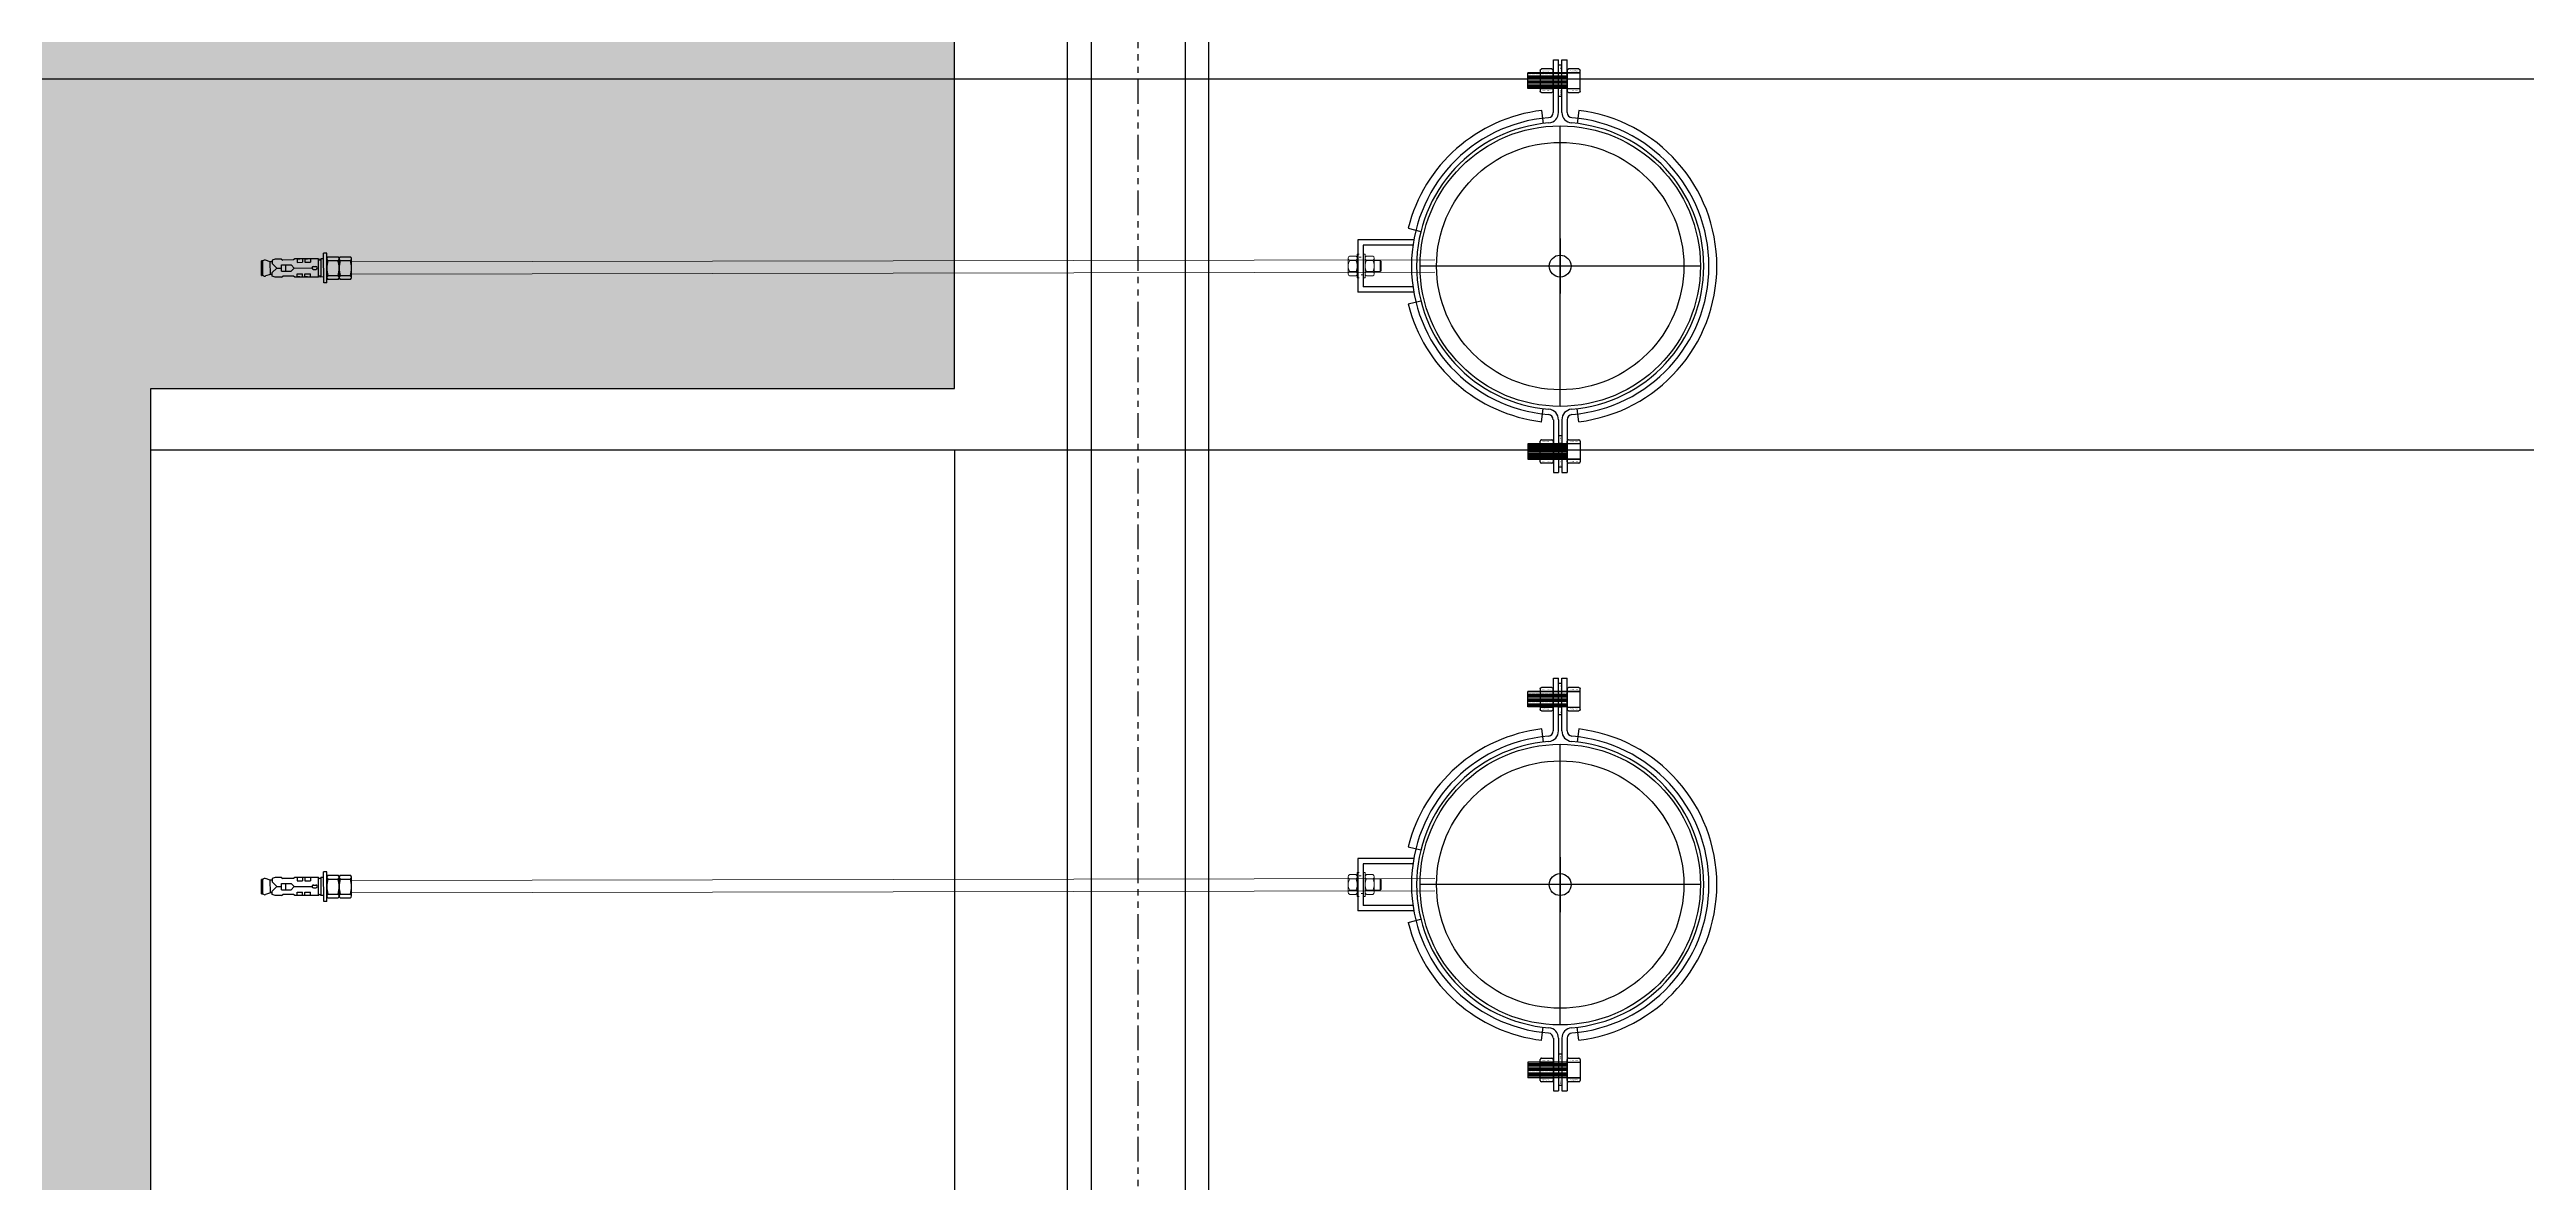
# Model space of a CAD drawing. Header units: millimetres. Extents: x -379292 to 1221486, y 92049 to 447512.
# Drawn here: x -29456 to -27453, y 215727 to 216643 of the extents above; entities that cross this region are included whole.
import ezdxf
from ezdxf.enums import TextEntityAlignment as Align

# ---------------------------------------------------------------- set-up
doc = ezdxf.new("R2010")
doc.units = ezdxf.units.MM
for name, pattern in [('ACISOTGB', [9, 4, -1, 1, -1, 1, -1]), ('CENTER', [2, 1.25, -0.25, 0.25, -0.25]), ('CENTRE', [50.8, 31.75, -6.35, 6.35, -6.35]), ('DASHDOT', [25.4, 12.7, -6.35, 0, -6.35]), ('SOGUKSU1', [72, 60, -6, 0, -6])]:
    doc.linetypes.add(name, pattern=pattern)
for name, color, linetype in [('05_AXIS', 211, 'CENTER'), ('05_CONCRETE', 6, 'Continuous'), ('05_CONCRETE VIEW', 142, 'Continuous'), ('05_HATCH CONCRETE', 141, 'Continuous'), ('1-PISSU-BORUSU', 6, 'PIS'), ('INKA', 142, 'Continuous')]:
    doc.layers.add(name, color=color, linetype=linetype)
doc.layers.add('1-MIMARI', color=8, linetype='Continuous', lineweight=9)
doc.layers.add('1-YANGIN BORUSU-3', color=1, linetype='SOGUKSU1', lineweight=30)
doc.styles.add('cagdas', font='arial.ttf', dxfattribs={"width": 0.8, "height": 20})
doc.styles.get("Standard").update_dxf_attribs({"font": 'segoeuil.ttf'})
doc.linetypes.add('PIS', pattern='A,2.5,-0.09,[")",Standard,S=0.1,R=0,X=0,Y=-0.05],-0.035', length=2.625)
doc.linetypes.add('ZIGZAG', pattern='A,0.0001,-0.2,[131,ltypeshp.shx,S=0.2,R=0,X=-0.2,Y=0],-0.4,[131,ltypeshp.shx,S=0.2,R=180,X=0.2,Y=0],-0.2', length=0.8001)

# ---------------------------------------------------------------- blocks, each defined once
blk = doc.blocks.new('A$C6a8db8d0')
at = {"layer": '05_HATCH CONCRETE', "ltscale": 25, "transparency": 33554671}
h = blk.add_hatch(dxfattribs=at)
h.set_pattern_fill('ANSI33', color=256, scale=1.5, angle=180)
h.set_pattern_definition([(225, (-8686.666, 32930.851), (6.735192, -6.735192), []), (225, (-8693.402, 32930.851), (6.735192, -6.735192), [4.7625, -2.38125])])
h.paths.add_polyline_path([(-8675, 790), (-8675, 420), (-8725, 420), (-8725, 370), (9165, 370), (9165, 420), (9115, 420), (9115, 810), (9095, 810), (9095, 790), (5815, 790), (5815, 810), (5795, 810), (5795, 790), (-1895, 790), (-1895, 710), (-1845, 710), (-1845, 775), (-1635, 775), (-1635, 720), (-1595, 720), (-1595, 775), (-1335, 775), (-1335, 720), (-1295, 720), (-1295, 775), (-1090, 775), (-1090, 710), (-1040, 710), (-1040, 775), (-835, 775), (-835, 720), (-795, 720), (-795, 775), (-535, 775), (-535, 720), (-495, 720), (-495, 775), (-290, 775), (-290, 710), (-240, 710), (-240, 775), (-35, 775), (-35, 720), (5, 720), (5, 775), (265, 775), (265, 720), (305, 720), (305, 775), (510, 775), (510, 710), (560, 710), (560, 775), (765, 775), (765, 720), (805, 720), (805, 775), (1065, 775), (1065, 720), (1105, 720), (1105, 775), (1310, 775), (1310, 710), (1360, 710), (1360, 775), (1565, 775), (1565, 720), (1605, 720), (1605, 775), (1865, 775), (1865, 720), (1905, 720), (1905, 775), (2110, 775), (2110, 710), (2160, 710), (2160, 775), (2365, 775), (2365, 720), (2405, 720), (2405, 775), (2665, 775), (2665, 720), (2705, 720), (2705, 775), (2910, 775), (2910, 710), (2960, 710), (2960, 775), (3165, 775), (3165, 720), (3205, 720), (3205, 775), (3465, 775), (3465, 720), (3505, 720), (3505, 775), (3710, 775), (3710, 710), (3760, 710), (3760, 775), (3965, 775), (3965, 720), (4005, 720), (4005, 775), (4265, 775), (4265, 720), (4305, 720), (4305, 775), (4510, 775), (4510, 710), (4560, 710), (4560, 775), (4765, 775), (4765, 720), (4805, 720), (4805, 775), (5065, 775), (5065, 720), (5105, 720), (5105, 775), (5310, 775), (5310, 710), (5360, 710), (5360, 775), (5540, 775), (5540, 720), (5580, 720), (5580, 775), (5760, 775), (5760, 710), (5810, 710), (5810, 775), (6110, 775), (6110, 710), (6160, 710), (6160, 775), (6365, 775), (6365, 720), (6405, 720), (6405, 775), (6665, 775), (6665, 720), (6705, 720), (6705, 775), (6910, 775), (6910, 710), (6960, 710), (6960, 775), (7165, 775), (7165, 720), (7205, 720), (7205, 775), (7465, 775), (7465, 720), (7505, 720), (7505, 775), (7710, 775), (7710, 710), (7760, 710), (7760, 775), (7965, 775), (7965, 720), (8005, 720), (8005, 775), (8265, 775), (8265, 720), (8305, 720), (8305, 775), (8510, 775), (8510, 710), (8560, 710), (8560, 775), (8790, 775), (8790, 720), (8830, 720), (8830, 775), (9085, 775), (9085, 420), (-8645, 420), (-8645, 775), (-8270, 775), (-8270, 710), (-8220, 710), (-8220, 775), (-8015, 775), (-8015, 720), (-7975, 720), (-7975, 775), (-7715, 775), (-7715, 720), (-7675, 720), (-7675, 775), (-7470, 775), (-7470, 710), (-7420, 710), (-7420, 775), (-7215, 775), (-7215, 720), (-7175, 720), (-7175, 775), (-6915, 775), (-6915, 720), (-6875, 720), (-6875, 775), (-6670, 775), (-6670, 710), (-6620, 710), (-6620, 775), (-6415, 775), (-6415, 720), (-6375, 720), (-6375, 775), (-6115, 775), (-6115, 720), (-6075, 720), (-6075, 775), (-5870, 775), (-5870, 710), (-5820, 710), (-5820, 775), (-5615, 775), (-5615, 720), (-5575, 720), (-5575, 775), (-5315, 775), (-5315, 720), (-5275, 720), (-5275, 775), (-5070, 775), (-5070, 710), (-5020, 710), (-5020, 775), (-4815, 775), (-4815, 720), (-4775, 720), (-4775, 775), (-4515, 775), (-4515, 720), (-4475, 720), (-4475, 775), (-4270, 775), (-4270, 710), (-4220, 710), (-4220, 775), (-4015, 775), (-4015, 720), (-3975, 720), (-3975, 775), (-3715, 775), (-3715, 720), (-3675, 720), (-3675, 775), (-3470, 775), (-3470, 710), (-3420, 710), (-3420, 775), (-3215, 775), (-3215, 720), (-3175, 720), (-3175, 775), (-2915, 775), (-2915, 720), (-2875, 720), (-2875, 775), (-2670, 775), (-2670, 710), (-2620, 710), (-2620, 775), (-2435, 775), (-2435, 720), (-2395, 720), (-2395, 775), (-2175, 775), (-2175, 720), (-2135, 720), (-2135, 775), (-1955, 775), (-1955, 710), (-1905, 710), (-1905, 790)])
at = {"layer": '05_AXIS', "ltscale": 500}
blk.add_line((2935, 170), (2935, 1660), dxfattribs=at)
at = {"layer": '05_CONCRETE'}
blk.add_lwpolyline([(2405, 775), (2665, 775), (2665, 720), (2705, 720), (2705, 775), (2910, 775), (2910, 710), (2960, 710), (2960, 775), (3165, 775), (3165, 720), (3205, 720), (3205, 775), (3465, 775), (3465, 720), (3505, 720), (3505, 775), (3710, 775)], dxfattribs=at)
at = {"layer": '05_CONCRETE VIEW', "ltscale": 20, "flags": 128}
for points in [[(2905, 420), (2905, 775)], [(2905, 710), (2165, 710)]]:
    blk.add_lwpolyline(points, dxfattribs=at)
blk = doc.blocks.new('A$Cdf426c59')
at = {"layer": '1-PISSU-BORUSU', "color": 1, "linetype": 'DASHDOT', "ltscale": 7.5}
for p, q in [((0, -5.67), (0, 5.67)), ((5.67, 0), (-5.67, 0))]:
    blk.add_line(p, q, dxfattribs=at)
at = {"layer": '1-PISSU-BORUSU', "color": 1, "linetype": 'Continuous'}
blk.add_circle((0, 0), 5.67, dxfattribs=at)
at = {"layer": '1-PISSU-BORUSU', "linetype": 'Continuous'}
blk.add_circle((0, 0), 5, dxfattribs=at)
blk = doc.blocks.new('INKA M12 SOMUN')
at = {"layer": 'INKA', "linetype": 'Continuous'}
for p, q in [((4150.36, 639.91), (4150.36, 640.71)), ((4150.46, 640.81), (4152.06, 640.81)), ((4152.06, 639.81), (4150.46, 639.81)), ((4150.66, 639.81), (4150.66, 640.81)), ((4151.86, 640.81), (4151.86, 639.81)), ((4152.16, 640.71), (4152.16, 639.91))]:
    blk.add_line(p, q, dxfattribs=at)
at = {"layer": 'INKA', "linetype": 'ZIGZAG', "ltscale": 0.1}
for p, q in [((4150.66, 639.81), (4150.66, 640.81)), ((4151.86, 639.81), (4151.86, 640.81))]:
    blk.add_line(p, q, dxfattribs=at)
at = {"layer": 'INKA', "linetype": 'Continuous'}
for centre, start, end in [((4150.46, 640.71), 90, 180), ((4150.46, 639.91), 180, 270), ((4152.06, 640.71), 0, 90), ((4152.06, 639.91), 270, 0)]:
    blk.add_arc(centre, 0.1, start, end, dxfattribs=at)
at = {"style": 'cagdas'}
for p in [(4150.49, 640), (4151.99, 640)]:
    blk.add_text('INKA M12 SOMUN', height=0.0525, rotation=90, dxfattribs=at).set_placement(p, align=Align.TOP_LEFT)
blk = doc.blocks.new('PULM12')
at = {"layer": 'INKA', "linetype": 'Continuous'}
for p, q in [((4155.66, 1097.83), (4155.66, 1097.58)), ((4155.66, 1097.83), (4158.06, 1097.83)), ((4155.66, 1097.58), (4158.06, 1097.58)), ((4156.26, 1097.83), (4156.26, 1097.58)), ((4157.46, 1097.83), (4157.46, 1097.58)), ((4158.06, 1097.83), (4158.06, 1097.58))]:
    blk.add_line(p, q, dxfattribs=at)
at = {"style": 'cagdas'}
for p in [(4155.78, 1097.73), (4157.59, 1097.73)]:
    blk.add_text('INKA M12 PUL', height=0.039, dxfattribs=at).set_placement(p, align=Align.TOP_LEFT)
blk = doc.blocks.new('A$Ca5a3e651')
at = {"layer": 'INKA', "linetype": 'Continuous'}
h = blk.add_hatch(dxfattribs=at)
h.set_pattern_fill('ACAD_ISO10W100', color=256, scale=0.021111, angle=-90, style=0)
h.set_pattern_definition([(90, (413.14908, -104.13396), (0.105555556, -2e-17), [0.253333333, -0.063333333, 0.010555556, -0.063333333])])
h.paths.add_polyline_path([(0.55, 15.62), (0.55, 14.36), (-2.61, 14.36), (-2.61, 15.62)])
h = blk.add_hatch(dxfattribs=at)
h.set_pattern_fill('ACAD_ISO10W100', color=256, scale=0.021111, angle=-90, style=0)
h.set_pattern_definition([(270, (413.14908, 104.13396), (0.105555556, -2e-17), [0.253333333, -0.063333333, 0.010555556, -0.063333333])])
h.paths.add_polyline_path([(0.55, -15.62), (0.55, -14.36), (-2.61, -14.36), (-2.61, -15.62)])
at = {"layer": 'INKA'}
for p, q in [((-0.55, 16.68), (-0.13, 16.68)), ((-0.55, 12.42), (-0.55, 16.68)), ((-0.13, 12.42), (-0.13, 16.68)), ((0.13, 12.42), (0.13, 16.68)), ((0.13, 16.68), (0.55, 16.68)), ((0.55, 12.42), (0.55, 16.68)), ((-2.61, 14.36), (-2.61, 15.62)), ((0.55, 15.62), (-2.61, 15.62)), ((0.55, 14.36), (-2.61, 14.36)), ((-1.5, 12.58), (-1.37, 11.53)), ((1.5, 12.58), (1.37, 11.53)), ((-11.85, 2.11), (-16.36, 2.11)), ((-16.36, 2.11), (-16.36, -2.11)), ((-12.29, 3.06), (-11.27, 2.8)), ((0, 2.22), (0, -2.22)), ((-15.94, 1.69), (-15.94, -1.69)), ((-11.91, 1.69), (-15.94, 1.69)), ((2.22, 0), (-2.22, 0)), ((-11.91, -1.69), (-15.94, -1.69)), ((-11.85, -2.11), (-16.36, -2.11)), ((-12.29, -3.06), (-11.27, -2.8)), ((-1.5, -12.58), (-1.37, -11.53)), ((1.5, -12.58), (1.37, -11.53)), ((-0.55, -12.42), (-0.55, -16.68)), ((-0.13, -12.42), (-0.13, -16.68)), ((0.13, -12.42), (0.13, -16.68)), ((0.55, -12.42), (0.55, -16.68)), ((0.55, -14.36), (-2.61, -14.36)), ((-2.61, -14.36), (-2.61, -15.62)), ((0.55, -15.62), (-2.61, -15.62)), ((-0.55, -16.68), (-0.13, -16.68)), ((0.13, -16.68), (0.55, -16.68))]:
    blk.add_line(p, q, dxfattribs=at)
blk.add_circle((0, 0), 0.886, dxfattribs=at)
for centre, radius, start, end in [((0, 0), 12.67, 96.7854, 166.0366), ((-0.98, 12.42), 0.422, 274.496, 0), ((-0.98, 12.42), 0.844, 274.496, 0), ((0.98, 12.42), 0.844, 180, 265.504), ((0.98, 12.42), 0.422, 180, 265.504), ((0, 0), 12.67, 276.7854, 83.2146), ((0, 0), 12.03, 94.496, 265.504), ((0, 0), 11.61, 94.496, 265.504), ((0, 0), 11.61, 274.496, 85.504), ((0, 0), 12.03, 274.496, 85.504), ((0, 0), 12.67, 193.9634, 263.2146), ((-0.98, -12.42), 0.422, 0, 85.504), ((-0.98, -12.42), 0.844, 0, 85.504), ((0.98, -12.42), 0.844, 94.496, 180), ((0.98, -12.42), 0.422, 94.496, 180)]:
    blk.add_arc(centre, radius, start, end, dxfattribs=at)
at = {"layer": '1-PISSU-BORUSU', "color": 6, "xscale": 2, "yscale": 2, "zscale": 2}
blk.add_blockref('A$Cdf426c59', (0, 0), dxfattribs=at)
at = {"layer": 'INKA', "linetype": 'Continuous', "yscale": 1.055555555555556, "zscale": 1.055555555555556, "rotation": 270}
for name, p, xscale in [('PULM12', (-1158.69, -4372.81), -1.055555555555556), ('INKA M12 SOMUN', (-676.97, -4366.9), -1.055555555555556), ('INKA M12 SOMUN', (-674.8, -4366.9), -1.055555555555556), ('PULM12', (-1158.69, 4372.81), 1.055555555555556), ('INKA M12 SOMUN', (-676.97, 4366.9), 1.055555555555556), ('INKA M12 SOMUN', (-674.8, 4366.9), 1.055555555555556)]:
    blk.add_blockref(name, p, dxfattribs=dict(at, xscale=xscale))

msp = doc.modelspace()

# ---------------------------------------------------------------- block references
at = {"layer": '1-MIMARI', "ltscale": 25, "xscale": 10, "yscale": 10, "zscale": 10, "rotation": 90}
msp.add_blockref('A$C6a8db8d0', (-21624.5, 187268.8), dxfattribs=at)

# ---------------------------------------------------------------- next in the draw order: linework, layer by layer
at = {"color": 134, "linetype": 'ACISOTGB', "ltscale": 5}
msp.add_line((-28575.8, 151798.9), (-28575.8, 272540.3), dxfattribs=at)
at = {"color": 3, "ltscale": 25}
for p, q in [((-28633, 199843.2), (-28633, 244719.5)), ((-28518.7, 199843.2), (-28518.7, 244719.5))]:
    msp.add_line(p, q, dxfattribs=at)
at = {"color": 7}
for p, q in [((-29232.2, 216478.1, 0), (-29234.7, 216478.1, 0)), ((-29234.6, 216454.1, 0), (-29234.7, 216478.1, 0)), ((-29232.1, 216454.1, 0), (-29232.2, 216478.1, 0)), ((-29231.3, 216475.2, 0), (-29223, 216475.2, 0)), ((-29222.1, 216458.5, 0), (-29222.1, 216473.7, 0)), ((-29221.3, 216475.2, 0), (-29213, 216475.3, 0)), ((-29212.1, 216458.5, 0), (-29212.1, 216473.7, 0)), ((-29232.1, 216454.1, 0), (-29234.6, 216454.1, 0)), ((-29231.3, 216472.2, 0), (-29223, 216472.2, 0)), ((-29231.2, 216460, 0), (-29223, 216460, 0)), ((-29231.2, 216457, 0), (-29223, 216457, 0)), ((-29221.3, 216472.2, 0), (-29213, 216472.2, 0)), ((-29221.2, 216460, 0), (-29213, 216460, 0)), ((-29221.2, 216457, 0), (-29213, 216457, 0)), ((-29232.2, 215978.1, 0), (-29234.7, 215978.1, 0)), ((-29234.6, 215954.1, 0), (-29234.7, 215978.1, 0)), ((-29232.1, 215954.1, 0), (-29232.2, 215978.1, 0)), ((-29231.3, 215975.2, 0), (-29223, 215975.2, 0)), ((-29222.1, 215958.5, 0), (-29222.1, 215973.7, 0)), ((-29221.3, 215975.2, 0), (-29213, 215975.3, 0)), ((-29212.1, 215958.5, 0), (-29212.1, 215973.7, 0)), ((-29232.1, 215954.1, 0), (-29234.6, 215954.1, 0)), ((-29231.3, 215972.2, 0), (-29223, 215972.2, 0)), ((-29231.2, 215960, 0), (-29223, 215960, 0)), ((-29231.2, 215957, 0), (-29223, 215957, 0)), ((-29221.3, 215972.2, 0), (-29213, 215972.2, 0)), ((-29221.2, 215960, 0), (-29213, 215960, 0)), ((-29221.2, 215957, 0), (-29213, 215957, 0))]:
    msp.add_line(p, q, dxfattribs=at)
at = {"lineweight": 5}
for p, q in [((-28406, 216461.4, 0), (-28406, 216474, 0)), ((-28404.8, 216475.8, 0), (-28399.8, 216475.8, 0)), ((-28398.6, 216458.1, 0), (-28398.6, 216477.4, 0)), ((-28392.3, 216458.1, 0), (-28392.3, 216477.4, 0)), ((-28391.1, 216475.8, 0), (-28386.1, 216475.8, 0)), ((-28384.9, 216461.5, 0), (-28384.9, 216474, 0)), ((-28404.8, 216472.3, 0), (-28399.8, 216472.3, 0)), ((-28404.8, 216463.2, 0), (-28399.8, 216463.2, 0)), ((-28404.8, 216459.7, 0), (-28399.8, 216459.7, 0)), ((-28391.1, 216472.3, 0), (-28386.1, 216472.3, 0)), ((-28391.1, 216463.2, 0), (-28386.1, 216463.2, 0)), ((-28391, 216459.7, 0), (-28386.1, 216459.7, 0)), ((-28384.9, 216472.3, 0), (-28380.1, 216472.3, 0)), ((-28384.9, 216463.2, 0), (-28380.1, 216463.3, 0)), ((-28380.1, 216463.3, 0), (-28380.1, 216472.3, 0)), ((-28380.1, 216472.3, 0), (-28379.3, 216471.5, 0)), ((-28380.1, 216463.3, 0), (-28379.3, 216464, 0)), ((-28379.3, 216464, 0), (-28379.3, 216471.5, 0)), ((-28406, 215961.4, 0), (-28406, 215974, 0)), ((-28404.8, 215975.8, 0), (-28399.8, 215975.8, 0)), ((-28398.6, 215958.1, 0), (-28398.6, 215977.4, 0)), ((-28392.3, 215958.1, 0), (-28392.3, 215977.4, 0)), ((-28391.1, 215975.8, 0), (-28386.1, 215975.8, 0)), ((-28384.9, 215961.5, 0), (-28384.9, 215974, 0)), ((-28404.8, 215972.3, 0), (-28399.8, 215972.3, 0)), ((-28404.8, 215963.2, 0), (-28399.8, 215963.2, 0)), ((-28404.8, 215959.7, 0), (-28399.8, 215959.7, 0)), ((-28391.1, 215972.3, 0), (-28386.1, 215972.3, 0)), ((-28391.1, 215963.2, 0), (-28386.1, 215963.2, 0)), ((-28391, 215959.7, 0), (-28386.1, 215959.7, 0)), ((-28384.9, 215972.3, 0), (-28380.1, 215972.3, 0)), ((-28384.9, 215963.2, 0), (-28380.1, 215963.3, 0)), ((-28380.1, 215963.3, 0), (-28380.1, 215972.3, 0)), ((-28380.1, 215972.3, 0), (-28379.3, 215971.5, 0)), ((-28380.1, 215963.3, 0), (-28379.3, 215964, 0)), ((-28379.3, 215964, 0), (-28379.3, 215971.5, 0))]:
    msp.add_line(p, q, dxfattribs=at)
at = {"linetype": 'CENTRE', "lineweight": 5}
for p, q in [((-28397.1, 216477.4, 0), (-28398.6, 216477.4, 0)), ((-28393.9, 216477.4, 0), (-28392.3, 216477.4, 0)), ((-28397, 216458.1, 0), (-28398.6, 216458.1, 0)), ((-28393.8, 216458.1, 0), (-28392.3, 216458.1, 0)), ((-28397.1, 215977.4, 0), (-28398.6, 215977.4, 0)), ((-28393.9, 215977.4, 0), (-28392.3, 215977.4, 0)), ((-28397, 215958.1, 0), (-28398.6, 215958.1, 0)), ((-28393.8, 215958.1, 0), (-28392.3, 215958.1, 0))]:
    msp.add_line(p, q, dxfattribs=at)
at = {"color": 7, "linetype": 'Continuous', "lineweight": 15}
for p, q in [((-28395.6, 216474.8, 0), (-28397.1, 216474.8, 0)), ((-28395.5, 216460.6, 0), (-28394, 216460.6, 0)), ((-28395.6, 215974.8, 0), (-28397.1, 215974.8, 0)), ((-28395.5, 215960.6, 0), (-28394, 215960.6, 0))]:
    msp.add_line(p, q, dxfattribs=at)
at = {"color": 7, "ltscale": 0.5}
for p, q in [((-29285, 216460.2, 0), (-29285, 216471.9, 0)), ((-29283.9, 216460.3, 0), (-29283.9, 216471.9, 0)), ((-29277.9, 216471.2, 0), (-29281.8, 216472.5, 0)), ((-29277.8, 216461, 0), (-29281.8, 216459.7, 0)), ((-29276.3, 216471.2, 0), (-29277.9, 216471.2, 0)), ((-29277.8, 216461, 0), (-29277.9, 216471.2, 0)), ((-29276.3, 216461, 0), (-29277.8, 216461, 0)), ((-29273.9, 216473.4, 0), (-29276.3, 216472.6, 0)), ((-29276.3, 216472.6, 0), (-29276.3, 216469.8, 0)), ((-29276.3, 216469.8, 0), (-29272.6, 216466.1, 0)), ((-29276.3, 216462.4, 0), (-29272.6, 216466.1, 0)), ((-29276.3, 216459.6, 0), (-29276.3, 216462.4, 0)), ((-29273.9, 216458.8, 0), (-29276.3, 216459.6, 0)), ((-29268.7, 216473.4, 0), (-29273.9, 216473.4, 0)), ((-29268.7, 216458.8, 0), (-29273.9, 216458.8, 0)), ((-29272.6, 216466.1, 0), (-29268.9, 216466.1, 0)), ((-29268.9, 216463.5, 0), (-29268.9, 216468.7, 0)), ((-29268.9, 216468.7, 0), (-29261, 216468.7, 0)), ((-29268.9, 216463.5, 0), (-29261, 216463.5, 0)), ((-29268.7, 216473.4, 0), (-29267.7, 216472.6, 0)), ((-29268.7, 216458.8, 0), (-29267.7, 216459.6, 0)), ((-29259, 216472.7, 0), (-29267.7, 216472.6, 0)), ((-29259, 216459.6, 0), (-29267.7, 216459.6, 0)), ((-29265.4, 216463.5, 0), (-29265.4, 216468.7, 0)), ((-29261, 216468.7, 0), (-29258.4, 216466.1, 0)), ((-29261, 216463.5, 0), (-29258.4, 216466.1, 0)), ((-29258.1, 216473.5, 0), (-29259, 216472.7, 0)), ((-29258.1, 216458.8, 0), (-29259, 216459.6, 0)), ((-29258.4, 216466.1, 0), (-29244.2, 216466.2, 0)), ((-29238.8, 216473.5, 0), (-29258.1, 216473.5, 0)), ((-29238.8, 216458.8, 0), (-29258.1, 216458.8, 0)), ((-29251.8, 216473.5, 0), (-29256.2, 216473.1, 0)), ((-29256.2, 216473.1, 0), (-29256.2, 216470.7, 0)), ((-29256.2, 216470.7, 0), (-29251.8, 216470.8, 0)), ((-29256.2, 216459.2, 0), (-29256.2, 216461.5, 0)), ((-29256.2, 216461.5, 0), (-29251.8, 216461.5, 0)), ((-29251.8, 216458.8, 0), (-29256.2, 216459.2, 0)), ((-29251.8, 216473.5, 0), (-29251.8, 216470.8, 0)), ((-29251.8, 216458.8, 0), (-29251.8, 216461.5, 0)), ((-29245.4, 216473.5, 0), (-29249.8, 216473.1, 0)), ((-29249.8, 216473.1, 0), (-29249.8, 216470.8, 0)), ((-29249.8, 216470.8, 0), (-29245.4, 216470.8, 0)), ((-29249.8, 216459.2, 0), (-29249.8, 216461.5, 0)), ((-29249.8, 216461.5, 0), (-29245.4, 216461.5, 0)), ((-29245.4, 216458.8, 0), (-29249.8, 216459.2, 0)), ((-29245.4, 216473.5, 0), (-29245.4, 216470.8, 0)), ((-29245.4, 216458.8, 0), (-29245.4, 216461.5, 0)), ((-29243, 216467.3, 0), (-29241, 216467.3, 0)), ((-29243, 216465, 0), (-29241, 216465, 0)), ((-29238.8, 216458.8, 0), (-29238.8, 216473.5, 0)), ((-29234.6, 216473.5, 0), (-29236.9, 216473.5, 0)), ((-29236.9, 216473.5, 0), (-29236.9, 216458.8, 0)), ((-29234.6, 216458.9, 0), (-29236.9, 216458.8, 0)), ((-29273.9, 215973.4, 0), (-29276.3, 215972.6, 0)), ((-29268.7, 215973.4, 0), (-29273.9, 215973.4, 0)), ((-29268.7, 215973.4, 0), (-29267.7, 215972.6, 0)), ((-29258.1, 215973.5, 0), (-29259, 215972.7, 0)), ((-29238.8, 215973.5, 0), (-29258.1, 215973.5, 0)), ((-29251.8, 215973.5, 0), (-29256.2, 215973.1, 0)), ((-29256.2, 215973.1, 0), (-29256.2, 215970.7, 0)), ((-29251.8, 215973.5, 0), (-29251.8, 215970.8, 0)), ((-29245.4, 215973.5, 0), (-29249.8, 215973.1, 0)), ((-29249.8, 215973.1, 0), (-29249.8, 215970.8, 0)), ((-29245.4, 215973.5, 0), (-29245.4, 215970.8, 0)), ((-29238.8, 215958.8, 0), (-29238.8, 215973.5, 0)), ((-29234.6, 215973.5, 0), (-29236.9, 215973.5, 0)), ((-29236.9, 215973.5, 0), (-29236.9, 215958.8, 0)), ((-29285, 215960.2, 0), (-29285, 215971.9, 0)), ((-29283.9, 215960.3, 0), (-29283.9, 215971.9, 0)), ((-29277.9, 215971.2, 0), (-29281.8, 215972.5, 0)), ((-29277.8, 215961, 0), (-29281.8, 215959.7, 0)), ((-29276.3, 215971.2, 0), (-29277.9, 215971.2, 0)), ((-29277.8, 215961, 0), (-29277.9, 215971.2, 0)), ((-29276.3, 215961, 0), (-29277.8, 215961, 0)), ((-29276.3, 215972.6, 0), (-29276.3, 215969.8, 0)), ((-29276.3, 215969.8, 0), (-29272.6, 215966.1, 0)), ((-29276.3, 215962.4, 0), (-29272.6, 215966.1, 0)), ((-29276.3, 215959.6, 0), (-29276.3, 215962.4, 0)), ((-29273.9, 215958.8, 0), (-29276.3, 215959.6, 0)), ((-29268.7, 215958.8, 0), (-29273.9, 215958.8, 0)), ((-29272.6, 215966.1, 0), (-29268.9, 215966.1, 0)), ((-29268.9, 215963.5, 0), (-29268.9, 215968.7, 0)), ((-29268.9, 215968.7, 0), (-29261, 215968.7, 0)), ((-29268.9, 215963.5, 0), (-29261, 215963.5, 0)), ((-29268.7, 215958.8, 0), (-29267.7, 215959.6, 0)), ((-29259, 215972.7, 0), (-29267.7, 215972.6, 0)), ((-29259, 215959.6, 0), (-29267.7, 215959.6, 0)), ((-29265.4, 215963.5, 0), (-29265.4, 215968.7, 0)), ((-29261, 215968.7, 0), (-29258.4, 215966.1, 0)), ((-29261, 215963.5, 0), (-29258.4, 215966.1, 0)), ((-29258.1, 215958.8, 0), (-29259, 215959.6, 0)), ((-29258.4, 215966.1, 0), (-29244.2, 215966.2, 0)), ((-29238.8, 215958.8, 0), (-29258.1, 215958.8, 0)), ((-29256.2, 215970.7, 0), (-29251.8, 215970.8, 0)), ((-29256.2, 215959.2, 0), (-29256.2, 215961.5, 0)), ((-29256.2, 215961.5, 0), (-29251.8, 215961.5, 0)), ((-29251.8, 215958.8, 0), (-29256.2, 215959.2, 0)), ((-29251.8, 215958.8, 0), (-29251.8, 215961.5, 0)), ((-29249.8, 215970.8, 0), (-29245.4, 215970.8, 0)), ((-29249.8, 215959.2, 0), (-29249.8, 215961.5, 0)), ((-29249.8, 215961.5, 0), (-29245.4, 215961.5, 0)), ((-29245.4, 215958.8, 0), (-29249.8, 215959.2, 0)), ((-29245.4, 215958.8, 0), (-29245.4, 215961.5, 0)), ((-29243, 215967.3, 0), (-29241, 215967.3, 0)), ((-29243, 215965, 0), (-29241, 215965, 0)), ((-29234.6, 215958.9, 0), (-29236.9, 215958.8, 0))]:
    msp.add_line(p, q, dxfattribs=at)
at = {"color": 7, "linetype": 'Continuous', "lineweight": 5}
for p, q in [((-29212.1, 216471.1, 0), (-28336, 216472.7, 0)), ((-29212.1, 216461.1, 0), (-28336, 216462.7, 0)), ((-29212.1, 215971.1, 0), (-28336, 215972.7, 0)), ((-29212.1, 215961.1, 0), (-28336, 215962.7, 0))]:
    msp.add_line(p, q, dxfattribs=at)
at = {"color": 7}
for centre, radius, start, end in [((-29230.4, 216473.7, 0), 1.76, 120.364, 239.8535), ((-29223.9, 216473.7, 0), 1.76, 300.364, 59.8535), ((-29220.4, 216473.7, 0), 1.76, 120.364, 239.8535), ((-29213.9, 216473.7, 0), 1.76, 300.364, 59.8535), ((-29210.5, 216466.1, 0), 21.6, 163.7656, 196.4519), ((-29230.4, 216458.5, 0), 1.76, 120.364, 239.8535), ((-29243.8, 216466.1, 0), 21.6, 343.7656, 16.4519), ((-29223.9, 216458.5, 0), 1.76, 300.364, 59.8535), ((-29200.5, 216466.1, 0), 21.6, 163.7656, 196.4519), ((-29220.4, 216458.5, 0), 1.76, 120.364, 239.8535), ((-29233.8, 216466.1, 0), 21.6, 343.7656, 16.4519), ((-29213.9, 216458.5, 0), 1.76, 300.364, 59.8535), ((-29230.4, 215973.7, 0), 1.76, 120.364, 239.8535), ((-29223.9, 215973.7, 0), 1.76, 300.364, 59.8535), ((-29220.4, 215973.7, 0), 1.76, 120.364, 239.8535), ((-29213.9, 215973.7, 0), 1.76, 300.364, 59.8535), ((-29210.5, 215966.1, 0), 21.6, 163.7656, 196.4519), ((-29230.4, 215958.5, 0), 1.76, 120.364, 239.8535), ((-29243.8, 215966.1, 0), 21.6, 343.7656, 16.4519), ((-29223.9, 215958.5, 0), 1.76, 300.364, 59.8535), ((-29200.5, 215966.1, 0), 21.6, 163.7656, 196.4519), ((-29220.4, 215958.5, 0), 1.76, 120.364, 239.8535), ((-29233.8, 215966.1, 0), 21.6, 343.7656, 16.4519), ((-29213.9, 215958.5, 0), 1.76, 300.364, 59.8535)]:
    msp.add_arc(centre, radius, start, end, dxfattribs=at)
at = {"lineweight": 5}
for centre, radius, start, end in [((-28404.1, 216474, 0), 1.88, 110.9308, 249.2866), ((-28400.5, 216474, 0), 1.88, 290.9308, 69.2866), ((-28390.4, 216474, 0), 1.88, 110.9308, 249.2866), ((-28386.8, 216474, 0), 1.88, 290.9308, 69.2866), ((-28396.9, 216467.7, 0), 9.07, 150.188, 210.0295), ((-28404.1, 216461.5, 0), 1.88, 110.9308, 249.2866), ((-28407.7, 216467.7, 0), 9.07, 330.188, 30.0295), ((-28400.5, 216461.5, 0), 1.88, 290.9308, 69.2866), ((-28383.2, 216467.8, 0), 9.07, 150.188, 210.0295), ((-28390.4, 216461.5, 0), 1.88, 110.9308, 249.2866), ((-28394, 216467.8, 0), 9.07, 330.188, 30.0295), ((-28386.8, 216461.5, 0), 1.88, 290.9308, 69.2866), ((-28404.1, 215974, 0), 1.88, 110.9308, 249.2866), ((-28400.5, 215974, 0), 1.88, 290.9308, 69.2866), ((-28390.4, 215974, 0), 1.88, 110.9308, 249.2866), ((-28386.8, 215974, 0), 1.88, 290.9308, 69.2866), ((-28396.9, 215967.7, 0), 9.07, 150.188, 210.0295), ((-28404.1, 215961.5, 0), 1.88, 110.9308, 249.2866), ((-28407.7, 215967.7, 0), 9.07, 330.188, 30.0295), ((-28400.5, 215961.5, 0), 1.88, 290.9308, 69.2866), ((-28383.2, 215967.8, 0), 9.07, 150.188, 210.0295), ((-28390.4, 215961.5, 0), 1.88, 110.9308, 249.2866), ((-28394, 215967.8, 0), 9.07, 330.188, 30.0295), ((-28386.8, 215961.5, 0), 1.88, 290.9308, 69.2866)]:
    msp.add_arc(centre, radius, start, end, dxfattribs=at)
at = {"color": 7, "ltscale": 0.5}
for centre, radius, start, end in [((-29284.5, 216470.2, 0), 1.77, 68.3179, 106.2443), ((-29284.5, 216461.9, 0), 1.77, 253.9732, 291.8996), ((-29282.4, 216470.8, 0), 1.77, 68.3179, 144.1708), ((-29282.4, 216461.3, 0), 1.77, 216.0467, 291.8996), ((-29243, 216466.2, 0), 1.18, 90.1087, 270.1087), ((-29241, 216466.2, 0), 1.18, 270.1087, 90.1087), ((-29237.8, 216473.6, 0), 0.963, 189.0364, 351.181), ((-29237.8, 216458.7, 0), 0.963, 9.0364, 171.181), ((-29237.8, 215973.6, 0), 0.963, 189.0364, 351.181), ((-29284.5, 215970.2, 0), 1.77, 68.3179, 106.2443), ((-29284.5, 215961.9, 0), 1.77, 253.9732, 291.8996), ((-29282.4, 215970.8, 0), 1.77, 68.3179, 144.1708), ((-29282.4, 215961.3, 0), 1.77, 216.0467, 291.8996), ((-29243, 215966.2, 0), 1.18, 90.1087, 270.1087), ((-29241, 215966.2, 0), 1.18, 270.1087, 90.1087), ((-29237.8, 215958.7, 0), 0.963, 9.0364, 171.181)]:
    msp.add_arc(centre, radius, start, end, dxfattribs=at)
at = {"layer": '1-YANGIN BORUSU-3', "linetype": 'ByBlock', "ltscale": 25}
for p, q in [((-28613.9, 272261.8), (-28613.9, 154309.2)), ((-28537.8, 272261.8), (-28537.8, 154309.2))]:
    msp.add_line(p, q, dxfattribs=at)

# ---------------------------------------------------------------- next in the draw order: block references
at = {"ltscale": 25, "xscale": 10, "yscale": 10, "zscale": 10}
for p in [(-28234.5, 216467.7, 0), (-28234.5, 215967.7, 0)]:
    msp.add_blockref('A$Ca5a3e651', p, dxfattribs=at)

doc.saveas('drawing.dxf')
